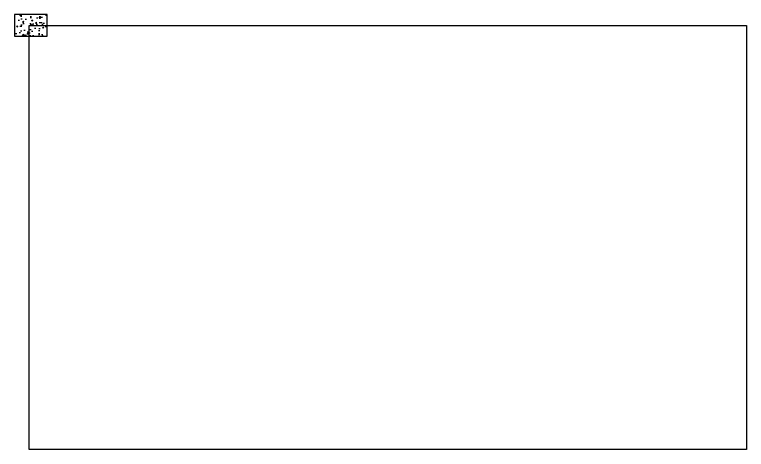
# Model space of a CAD drawing. Header units: millimetres. Extents: x -54801 to 153204, y -83013 to 16720.
# Drawn here: x -54801 to -34501, y -50000 to -37943 of the extents above; entities that cross this region are included whole.
import ezdxf

# ---------------------------------------------------------------- set-up
doc = ezdxf.new("R2010")
doc.units = ezdxf.units.MM
doc.layers.add('Column', color=1, linetype='Continuous')
doc.layers.add('Floor', color=254, linetype='Continuous')

msp = doc.modelspace()

# ---------------------------------------------------------------- hatches: boundary and pattern name
at = {"layer": 'Column'}
h = msp.add_hatch(dxfattribs=at)
h.set_pattern_fill('AR-CONC', color=256, scale=50)
h.set_pattern_definition([(50, (-54800.96, -50342.9), (358.63, -31.376), [37.5, -412.5]), (355, (-54800.96, -50342.9), (-69.376, 376.096), [30, -330]), (100.4514, (-54771.07, -50345.53), (289.254, 344.72), [31.87, -350.571]), (46.184, (-54800.96, -50242.9), (533.62, -82.76), [56.25, -618.75]), (96.6356, (-54756.5, -50249.8), (467.33, 487.06), [47.805, -525.857]), (351.184, (-54800.96, -50242.9), (467.33, 487.06), [45, -495]), (21, (-54750.96, -50267.9), (298.4535, -201.3094), [37.5, -412.5]), (326, (-54750.96, -50267.9), (121.658, 362.575), [30, -330]), (71.4514, (-54726.1, -50284.7), (420.111, 161.266), [31.87, -350.571]), (37.5, (-54800.96, -50342.91), (6.0799, 166.4469), [0, -326, 0, -335, 0, -331.25]), (7.5, (-54800.96, -50342.91), (131.5348, 197.2059), [0, -191, 0, -318.5, 0, -126.25]), (327.5, (-54912.46, -50342.91), (266.9112, -11.2774), [0, -125, 0, -390, 0, -517.5]), (317.5, (-54962.46, -50342.91), (291.593, 50.0525), [0, -162.5, 0, -259, 0, -367.5])])
h.paths.add_polyline_path([(-53901, -37943), (-54801, -37943), (-54801, -38543), (-53901, -38543)])

# ---------------------------------------------------------------- linework, layer by layer
msp.add_lwpolyline([(-54801, -38543), (-53901, -38543), (-53901, -37943), (-54801, -37943)], close=True, dxfattribs=at)
at = {"layer": 'Floor'}
for p, q in [((-54401, -50000), (-54401, -38243)), ((-54401, -38243), (-34501, -38243)), ((-34501, -38243), (-34501, -50000)), ((-34501, -50000), (-54401, -50000))]:
    msp.add_line(p, q, dxfattribs=at)

doc.saveas('drawing.dxf')
